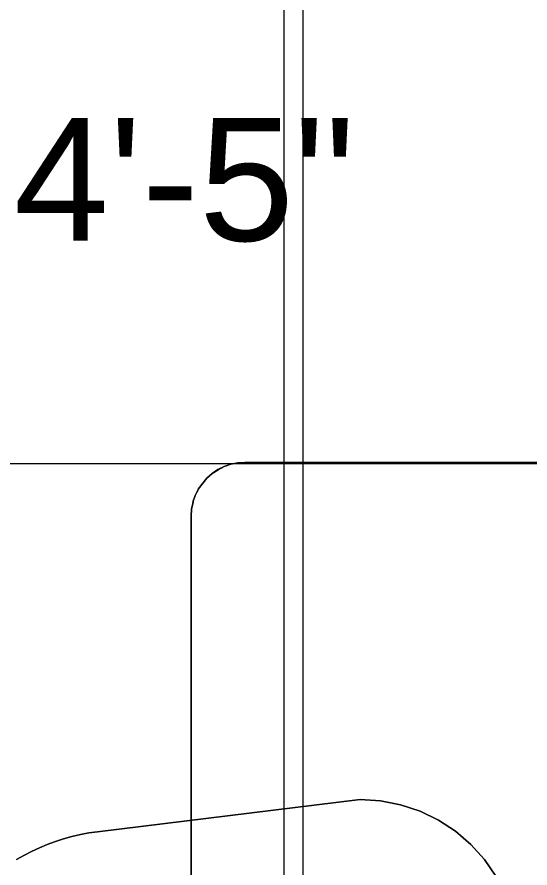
# Model space of a CAD drawing. Extents: x -566 to 72611, y -487 to 32334.
# Drawn here: x 123.54 to 136.09, y 307.75 to 328.56 of the extents above; entities that cross this region are included whole.
import ezdxf

# ---------------------------------------------------------------- set-up
doc = ezdxf.new("R2010")
doc.units = 0
doc.header["$LTSCALE"] = 0.5
doc.header["$MEASUREMENT"] = 0
doc.layers.get('0').update_dxf_attribs({"color": 20, "linetype": 'CONTINUOUS'})
doc.layers.get('DEFPOINTS').update_dxf_attribs({"linetype": 'CONTINUOUS', "lineweight": 5})
doc.layers.add('Annotations', color=40, linetype='CONTINUOUS', lineweight=5)
doc.layers.add('ceilling', color=141, linetype='CONTINUOUS', lineweight=18)
doc.layers.add('floor', color=7, linetype='CONTINUOUS', lineweight=5, true_color=0xcfcfcf)
doc.layers.add('layout', color=7, linetype='CONTINUOUS', lineweight=5, true_color=0xcfcfcf)
doc.styles.get("Standard").update_dxf_attribs({"font": 'arial.ttf'})
doc.dimstyles.new('Arch96', dxfattribs={"dimscale": 96, "dimtxt": 0.03125, "dimasz": 0.015625, "dimexe": 0.046875, "dimexo": 0.0625, "dimgap": 0.03125, "dimtad": 1, "dimtoh": 1, "dimdec": 4, "dimzin": 3, "dimdsep": 46, "dimlunit": 4, "dimtxsty": 'Standard', "dimblk": 'DOT', "dimcen": 0, "dimdle": 0.046875, "dimclrd": 256, "dimclre": 256, "dimclrt": 256, "dimaunit": 1, "dimadec": 3, "dimazin": 2, "dimtfac": 1, "dimtdec": 4, "dimtmove": 2, "dimatfit": 3, "dimldrblk": 'ARO14', "dimfxl": 1, "dimfrac": 2, "dimlwd": -1, "dimlwe": -1, "dimarcsym": 0})

# ---------------------------------------------------------------- blocks, each defined once
blk = doc.blocks.new('_Dot')
at = {"color": 0, "linetype": 'ByBlock', "lineweight": -2}
blk.add_line((-0.5, 0), (-1, 0), dxfattribs=at)
at = {"color": 0, "linetype": 'ByBlock', "const_width": 0.5}
blk.add_lwpolyline([(-0.25, 0, 1), (0.25, 0, 1)], format="xyb", close=True, dxfattribs=at)
blk = doc.blocks.new('*D42')
at = {"layer": 'Annotations', "transparency": 16777216}
for p, q in [((101.148, 342.5), (101.148, 324.594)), ((154.117, 342.511), (154.117, 324.594)), ((152.617, 329.094), (102.648, 329.094))]:
    blk.add_line(p, q, dxfattribs=at)
at = {"layer": 'DEFPOINTS', "color": 0, "transparency": 16777216}
for p in [(101.148, 348.5), (154.117, 348.511), (101.148, 329.094)]:
    blk.add_point(p, dxfattribs=at)
at = {"layer": 'Annotations', "transparency": 16777216, "xscale": 1.5, "yscale": 1.5, "zscale": 1.5, "rotation": 180}
blk.add_blockref('_Dot', (101.148, 329.094), dxfattribs=at)
at = {"layer": 'Annotations', "transparency": 16777216, "xscale": 1.5, "yscale": 1.5, "zscale": 1.5}
blk.add_blockref('_Dot', (154.117, 329.094), dxfattribs=at)
at = {"layer": 'Annotations', "transparency": 16777216, "insert": (127.633, 324.568), "char_height": 3, "attachment_point": 5}
blk.add_mtext('4\'-5"', dxfattribs=at)
blk = doc.blocks.new('ARO14')
blk.add_line((0, 0), (-1.021, 0))
at = {"const_width": 0.0625}
blk.add_lwpolyline([(-0.77, 0.468), (0, 0), (-0.77, -0.468)], dxfattribs=at)

msp = doc.modelspace()

# ---------------------------------------------------------------- hatches: boundary and pattern name
at = {"layer": 'floor'}
h = msp.add_hatch(dxfattribs=at)
h.set_pattern_fill('ANSI37', color=256, scale=100, angle=45)
h.set_pattern_definition([(90, (243.028, 267.632), (-12.5, 9e-16), []), (180, (243.028, 267.632), (-9e-16, -12.5), [])])
h.paths.add_polyline_path([(253.46925, 349.5), (154.11744, 349.5), (154.11744, 348.5), (101.14781, 348.5), (101.14781, 349.5), (0, 349.5), (0, 344.5), (36, 344.5, -0.33835703), (0, 308.66941), (0, 308.5), (0, 173.75), (253.46925, 173.75)])
h.paths.add_polyline_path([(36, 344.5), (0, 344.5), (0, 308.66941, 0.33835703)], flags=17)
h.paths.add_polyline_path([(253.46925, 173.75), (0, 173.75), (0, 173.74997), (0, 169.75), (253.46925, 169.75)])
h.paths.add_polyline_path([(253.46925, 169.75), (0, 169.75), (0, 149.21137), (36, 149.21137, -0.33835703), (0, 113.38078), (0, 113.21137), (0, 29.94998), (0, -5), (253.46925, -5)])
h.paths.add_polyline_path([(36, 149.21137), (0, 149.21137), (0, 113.38078, 0.33835703)], flags=17)
h.paths.add_polyline_path([(575.25, 169.75), (510, 169.75), (474.75, 169.75), (327.5, 169.75), (285.46925, 169.75), (285.46925, 165.75), (253.46925, 165.75), (253.46925, -5), (263.99725, -5), (263.99725, 95.99051), (287, 95.99051), (287, 97.5), (292, 97.5), (292, -5), (341.25, -5), (341.25, 13.02988), (341.25012, 15.02988), (346.24839, 15.02988, 0.36108524), (374.08728, 41.24999), (346.25012, 41.24999), (346.25012, 42.99999), (341.25, 42.99999), (341.25, 44.99999), (341.25, 97.5), (357.75, 97.5), (405.75, 97.5), (575.25, 97.5)])

# ---------------------------------------------------------------- linework, layer by layer
at = {"layer": 'ceilling'}
msp.add_line((130.06343, 349.5), (130.06343, 173.75), dxfattribs=at)
at = {"layer": 'layout'}
for points in [[(128.45503, 317.49276, 70.22398), (128.60835, 317.5704, 70.2116), (128.45405, 317.49435, 70.2116)], [(128.60835, 317.5704, 70.2116), (128.45503, 317.49276, 70.22398), (128.60908, 317.56875, 70.22398)], [(128.60908, 317.56875, 70.22398), (128.77131, 317.62575, 70.2116), (128.60835, 317.5704, 70.2116)], [(128.77131, 317.62575, 70.2116), (128.60908, 317.56875, 70.22398), (128.7718, 317.62398, 70.22398)], [(128.7718, 317.62398, 70.22398), (128.94001, 317.65926, 70.2116), (128.77131, 317.62575, 70.2116)], [(128.94001, 317.65926, 70.2116), (128.7718, 317.62398, 70.22398), (128.94026, 317.65749, 70.22398)], [(128.94026, 317.65749, 70.22398), (129.11164, 317.67055, 70.2116), (128.94001, 317.65926, 70.2116)], [(129.11164, 317.67055, 70.2116), (128.94026, 317.65749, 70.22398), (129.11177, 317.66872, 70.22398)], [(129.11177, 317.66872, 70.22398), (158.53694, 317.67055, 70.2116), (129.11164, 317.67055, 70.2116)], [(158.53694, 317.67055, 70.2116), (129.11177, 317.66872, 70.22398), (158.53694, 317.66872, 70.22398)], [(128.18293, 317.28408, 70.22398), (128.31099, 317.39877, 70.2116), (128.18171, 317.2853, 70.2116)], [(128.31099, 317.39877, 70.2116), (128.18293, 317.28408, 70.22398), (128.31208, 317.3973, 70.22398)], [(128.31208, 317.3973, 70.22398), (128.45405, 317.49435, 70.2116), (128.31099, 317.39877, 70.2116)], [(128.45405, 317.49435, 70.2116), (128.31208, 317.3973, 70.22398), (128.45503, 317.49276, 70.22398)], [(127.97273, 317.0129, 70.2116), (128.18293, 317.28408, 70.22398), (128.18171, 317.2853, 70.2116)], [(127.89656, 316.8586, 70.2116), (127.97419, 317.01205, 70.22398), (127.97273, 317.0129, 70.2116)], [(127.80769, 316.527, 70.2116), (127.84297, 316.69527, 70.22398), (127.84126, 316.6957, 70.2116)], [(127.84297, 316.69527, 70.22398), (127.80769, 316.527, 70.2116), (127.80952, 316.52676, 70.22398)], [(127.80952, 316.52676, 70.22398), (127.84504, 316.69472, 70.2299), (127.84297, 316.69527, 70.22398)], [(127.84126, 316.6957, 70.2116), (127.89827, 316.85793, 70.22398), (127.89656, 316.8586, 70.2116)], [(127.89827, 316.85793, 70.22398), (127.84126, 316.6957, 70.2116), (127.84297, 316.69527, 70.22398)], [(127.79646, 316.35531, 70.2116), (127.80952, 316.52676, 70.22398), (127.80769, 316.527, 70.2116)], [(127.80952, 316.52676, 70.22398), (127.79646, 316.35531, 70.2116), (127.79829, 316.35525, 70.22398)], [(127.79829, 316.35525, 70.22398), (127.8116, 316.52645, 70.2299), (127.80952, 316.52676, 70.22398)], [(127.79646, 300.4305, 70.2116), (127.79829, 316.35525, 70.22398), (127.79646, 316.35531, 70.2116)], [(125.50581, 308.64144, 59.43378), (131.9311, 309.42886, 60.56059), (131.9311, 309.42886, 59.43378)], [(131.9311, 309.42886, 60.56059), (125.50581, 308.64144, 59.43378), (125.50581, 308.64144, 60.56059)], [(131.9311, 309.42886, 59.43378), (132.4311, 309.39675, 60.56059), (132.4311, 309.39675, 59.43378)], [(132.4311, 309.39675, 60.56059), (131.9311, 309.42886, 59.43378), (131.9311, 309.42886, 60.56059)], [(132.4311, 309.39675, 59.43378), (132.92268, 309.30086, 60.56059), (132.92268, 309.30086, 59.43378)], [(132.92268, 309.30086, 60.56059), (132.4311, 309.39675, 59.43378), (132.4311, 309.39675, 60.56059)], [(132.92268, 309.30086, 59.43378), (133.39717, 309.14297, 60.56059), (133.39717, 309.14297, 59.43378)], [(133.39717, 309.14297, 60.56059), (132.92268, 309.30086, 59.43378), (132.92268, 309.30086, 60.56059)], [(133.39717, 309.14297, 59.43378), (133.84663, 308.92568, 60.56059), (133.84663, 308.92568, 59.43378)], [(133.84663, 308.92568, 60.56059), (133.39717, 309.14297, 59.43378), (133.39717, 309.14297, 60.56059)], [(133.84663, 308.92568, 59.43378), (134.26338, 308.65267, 60.56059), (134.26338, 308.65267, 59.43378)], [(134.26338, 308.65267, 60.56059), (133.84663, 308.92568, 59.43378), (133.84663, 308.92568, 60.56059)], [(124.88227, 308.5248, 59.43378), (125.08833, 308.57241, 60.56059), (125.08833, 308.57241, 59.43378)], [(125.08833, 308.57241, 60.56059), (124.88227, 308.5248, 59.43378), (124.88227, 308.5248, 60.56059)], [(125.08833, 308.57241, 59.43378), (125.29634, 308.61129, 60.56059), (125.29634, 308.61129, 59.43378)], [(125.29634, 308.61129, 60.56059), (125.08833, 308.57241, 59.43378), (125.08833, 308.57241, 60.56059)], [(125.29634, 308.61129, 59.43378), (125.50581, 308.64144, 60.56059), (125.50581, 308.64144, 59.43378)], [(125.50581, 308.64144, 60.56059), (125.29634, 308.61129, 59.43378), (125.29634, 308.61129, 60.56059)], [(134.26338, 308.65267, 59.43378), (134.64009, 308.32876, 60.56059), (134.64009, 308.32876, 59.43378)], [(134.64009, 308.32876, 60.56059), (134.26338, 308.65267, 59.43378), (134.26338, 308.65267, 60.56059)], [(124.27912, 308.33077, 59.43378), (124.47725, 308.40389, 60.56059), (124.47725, 308.40389, 59.43378)], [(124.47725, 308.40389, 60.56059), (124.27912, 308.33077, 59.43378), (124.27912, 308.33077, 60.56059)], [(124.47725, 308.40389, 59.43378), (124.67842, 308.46859, 60.56059), (124.67842, 308.46859, 59.43378)], [(124.67842, 308.46859, 60.56059), (124.47725, 308.40389, 59.43378), (124.47725, 308.40389, 60.56059)], [(124.67842, 308.46859, 59.43378), (124.88227, 308.5248, 60.56059), (124.88227, 308.5248, 59.43378)], [(124.88227, 308.5248, 60.56059), (124.67842, 308.46859, 59.43378), (124.67842, 308.46859, 60.56059)], [(123.70637, 308.06264, 59.43378), (123.89326, 308.16, 60.56059), (123.89326, 308.16, 59.43378)], [(123.89326, 308.16, 60.56059), (123.70637, 308.06264, 59.43378), (123.70637, 308.06264, 60.56059)], [(123.89326, 308.16, 59.43378), (124.0843, 308.24947, 60.56059), (124.0843, 308.24947, 59.43378)], [(124.0843, 308.24947, 60.56059), (123.89326, 308.16, 59.43378), (123.89326, 308.16, 60.56059)], [(124.0843, 308.24947, 59.43378), (124.27912, 308.33077, 60.56059), (124.27912, 308.33077, 59.43378)], [(124.27912, 308.33077, 60.56059), (124.0843, 308.24947, 59.43378), (124.0843, 308.24947, 60.56059)], [(134.64009, 308.32876, 60.56059), (134.97053, 307.95937, 59.43378), (134.64009, 308.32876, 59.43378)], [(134.97053, 307.95937, 59.43378), (134.64009, 308.32876, 60.56059), (134.97053, 307.95937, 60.56059)], [(123.52375, 307.95748, 59.43378), (123.70637, 308.06264, 60.56059), (123.70637, 308.06264, 59.43378)], [(123.70637, 308.06264, 60.56059), (123.52375, 307.95748, 59.43378), (123.52375, 307.95748, 60.56059)], [(134.97053, 307.95937, 60.56059), (135.24897, 307.55086, 59.43378), (134.97053, 307.95937, 59.43378)], [(135.24897, 307.55086, 59.43378), (134.97053, 307.95937, 60.56059), (135.24897, 307.55086, 60.56059)]]:
    msp.add_3dface(points, dxfattribs=at)

# ---------------------------------------------------------------- dimensions: what is measured, and where the dimension line sits
at = {"layer": 'Annotations'}
dim = msp.add_linear_dim(base=(101.14781, 329.09391), p1=(154.11744, 348.5114), p2=(101.14781, 348.5), angle=180, dimstyle='Arch96', dxfattribs=at)
dim.commit()
dim.dimension.update_dxf_attribs({"geometry": '*D42', "text_midpoint": (127.63263, 324.56833)})

doc.saveas('drawing.dxf')
